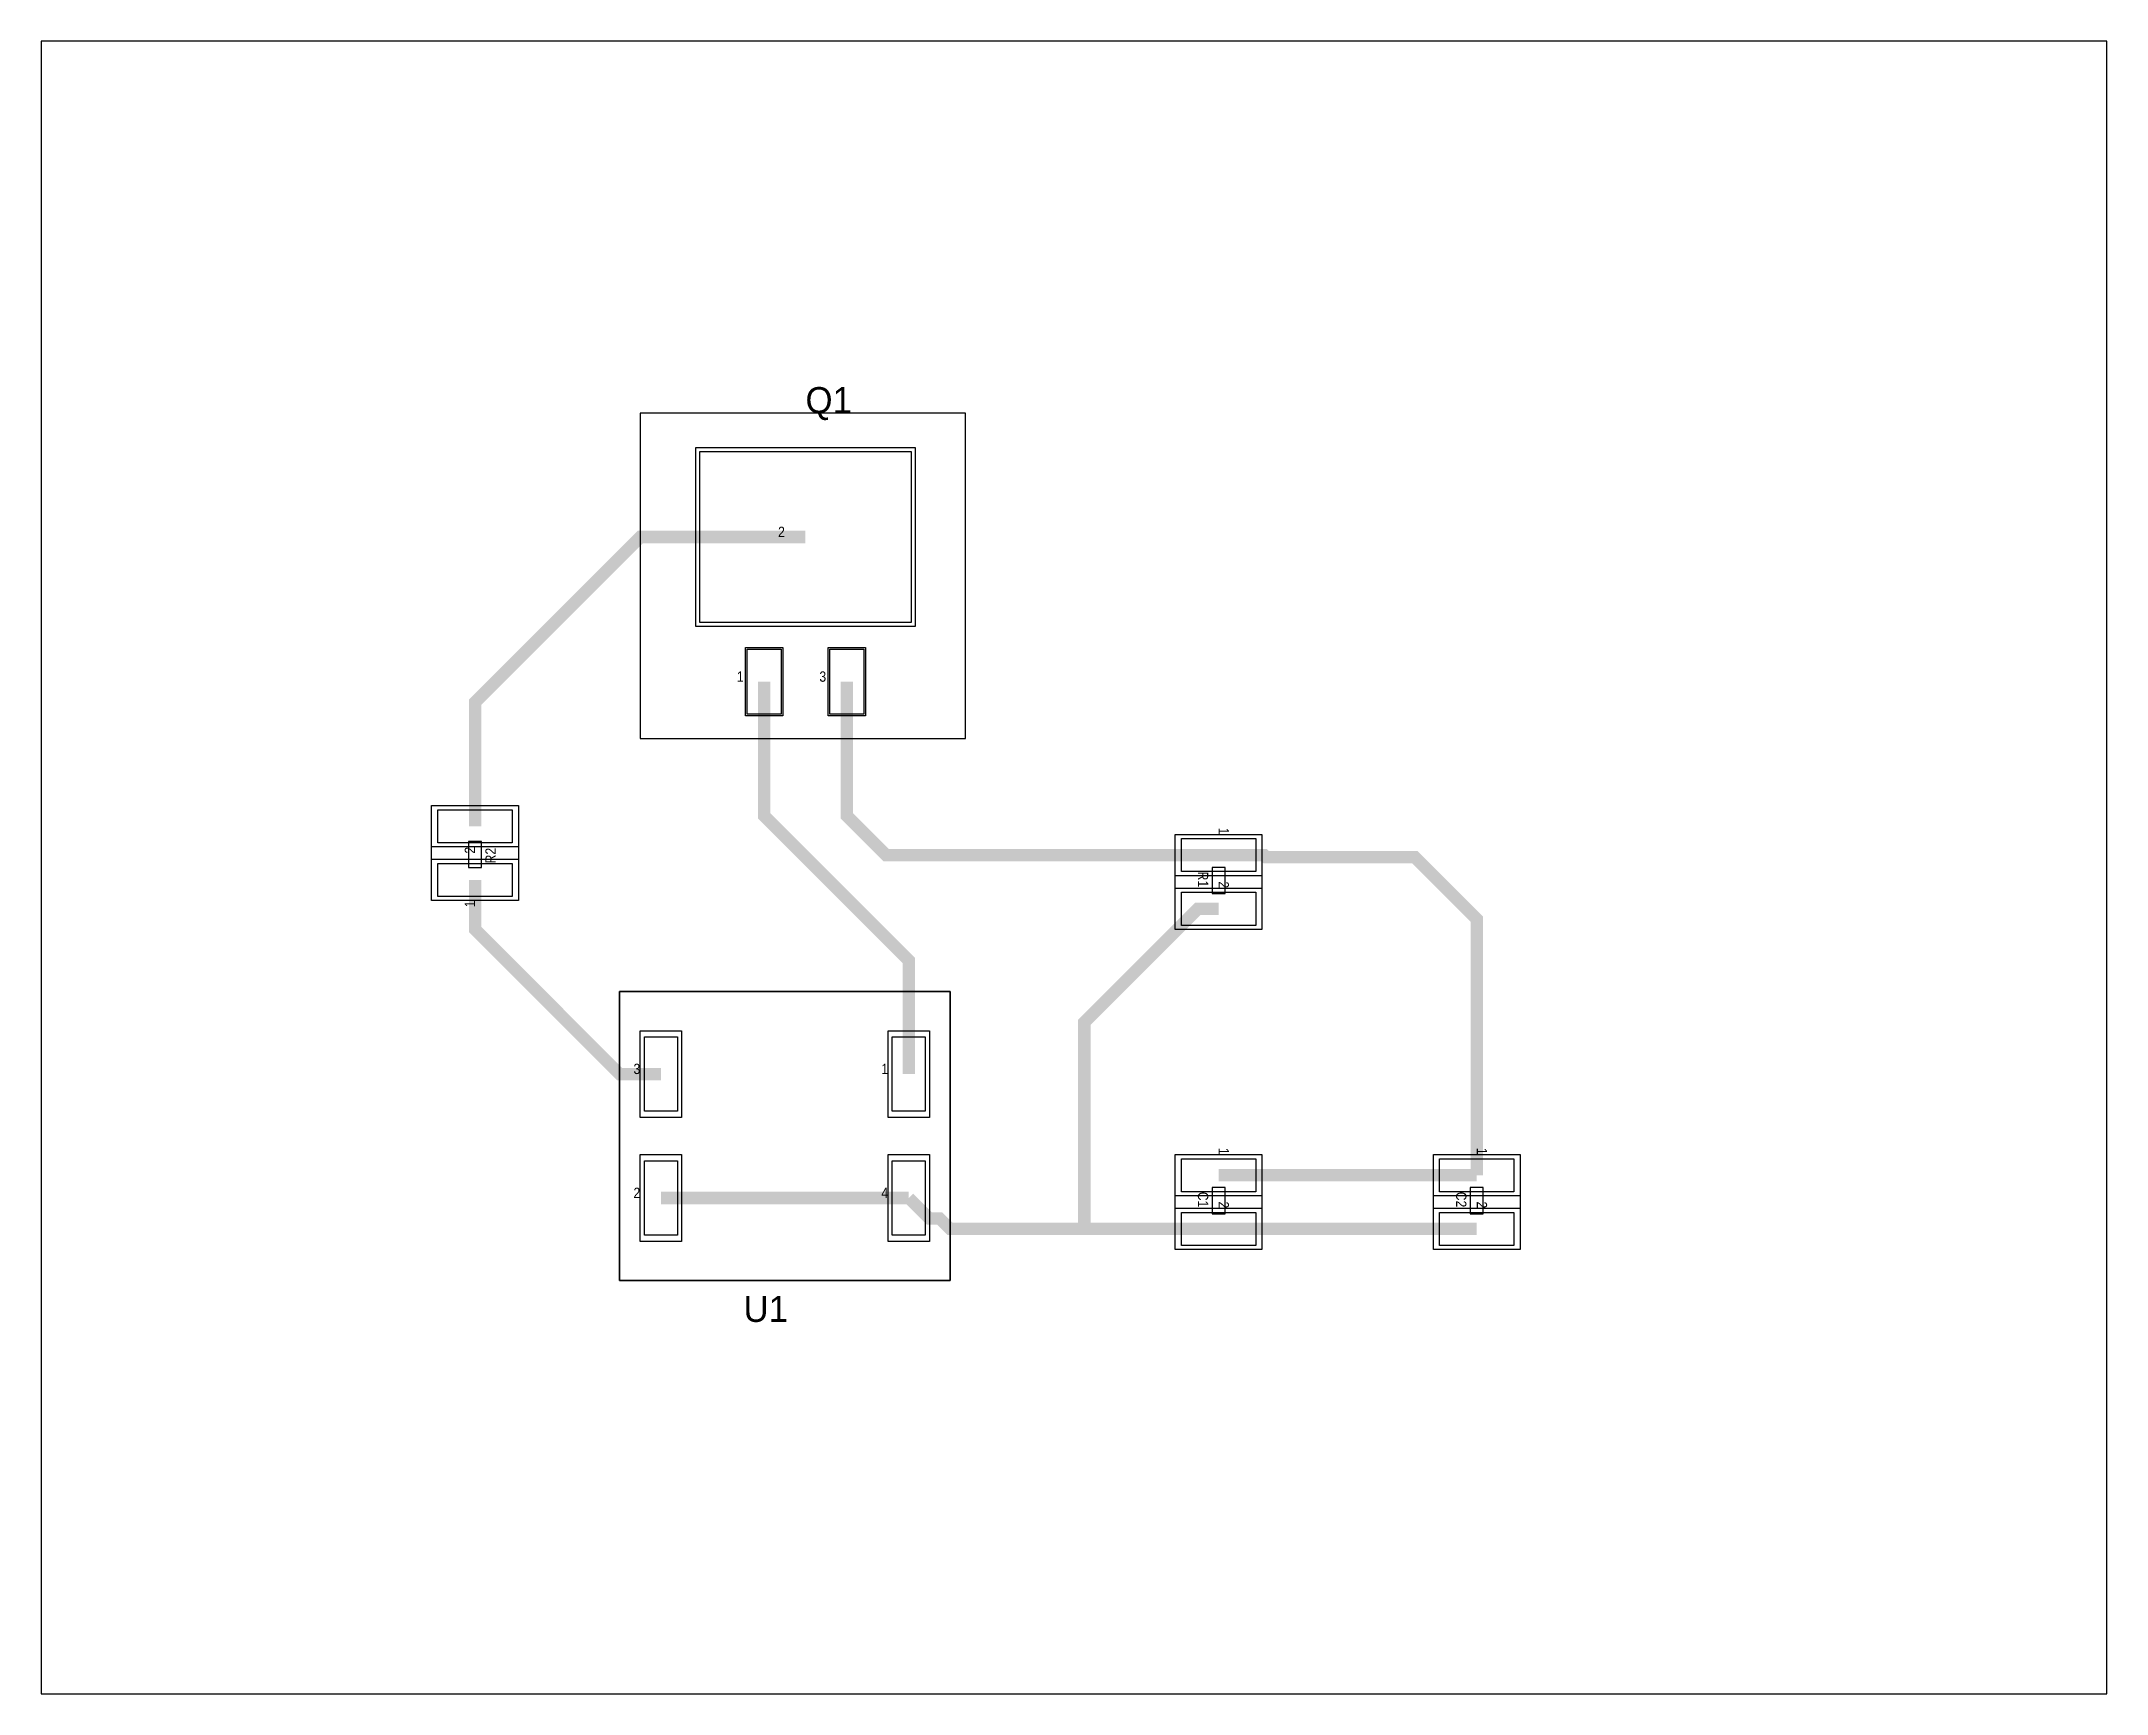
# Model space of a CAD drawing. Extents: x 0 to 5000, y -4000 to 0.
import ezdxf
from ezdxf.enums import TextEntityAlignment as Align

# ---------------------------------------------------------------- set-up
doc = ezdxf.new("R2010")
doc.units = 0
doc.layers.get('0').update_dxf_attribs({"linetype": 'CONTINUOUS'})

msp = doc.modelspace()

# ---------------------------------------------------------------- linework, layer by layer
for points in [[(5000, -4000), (5000, 0), (0, 0), (0, -4000)], [(2237.402, -1687.402), (2237.402, -900), (1450, -900), (1450, -1687.402)], [(2237.402, -1687.402), (2237.402, -900), (1450, -900), (1450, -1687.402)], [(2237.402, -1687.402), (2237.402, -900), (1450, -900), (1450, -1687.402)], [(1584.252, -1416.536), (1584.252, -983.465), (2115.748, -983.465), (2115.748, -1416.536)], [(1594.094, -1406.693), (1594.094, -993.307), (2105.905, -993.307), (2105.905, -1406.693)], [(1704.724, -1633.071), (1704.724, -1467.717), (1795.275, -1467.717), (1795.275, -1633.071)], [(1708.661, -1629.134), (1708.661, -1471.654), (1791.338, -1471.654), (1791.338, -1629.134)], [(1904.724, -1633.071), (1904.724, -1467.717), (1995.275, -1467.717), (1995.275, -1633.071)], [(1908.661, -1629.134), (1908.661, -1471.654), (1991.338, -1471.654), (1991.338, -1629.134)], [(1155, -1950), (945, -1950), (945, -1850), (1155, -1850)], [(1155, -2080), (945, -2080), (945, -1850), (1155, -1850)], [(1140, -1940), (960, -1940), (960, -1860), (1140, -1860)], [(1065.748, -1937.008), (1034.252, -1937.008), (1034.252, -2000), (1065.748, -2000)], [(1065.748, -1937.008), (1034.252, -1937.008), (1034.252, -2000), (1065.748, -2000)], [(1065.748, -1937.008), (1034.252, -1937.008), (1034.252, -2000), (1065.748, -2000)], [(2745, -1920), (2955, -1920), (2955, -2020), (2745, -2020)], [(2745, -1920), (2955, -1920), (2955, -2150), (2745, -2150)], [(2760, -1930), (2940, -1930), (2940, -2010), (2760, -2010)], [(1155, -2080), (945, -2080), (945, -1980), (1155, -1980)], [(1140, -2070), (960, -2070), (960, -1990), (1140, -1990)], [(2834.252, -2062.992), (2865.748, -2062.992), (2865.748, -2000), (2834.252, -2000)], [(2834.252, -2062.992), (2865.748, -2062.992), (2865.748, -2000), (2834.252, -2000)], [(2834.252, -2062.992), (2865.748, -2062.992), (2865.748, -2000), (2834.252, -2000)], [(2745, -2050), (2955, -2050), (2955, -2150), (2745, -2150)], [(2760, -2060), (2940, -2060), (2940, -2140), (2760, -2140)], [(1400, -3000), (1400, -2300), (2200, -2300), (2200, -3000)], [(1400, -2300), (1400, -3000), (2200, -3000), (2200, -2300)], [(1450, -2605), (1450, -2395), (1550, -2395), (1550, -2605)], [(2050, -2605), (2050, -2395), (2150, -2395), (2150, -2605)], [(1460, -2590), (1460, -2410), (1540, -2410), (1540, -2590)], [(2060, -2590), (2060, -2410), (2140, -2410), (2140, -2590)], [(1450, -2905), (1450, -2695), (1550, -2695), (1550, -2905)], [(2050, -2905), (2050, -2695), (2150, -2695), (2150, -2905)], [(2745, -2695), (2955, -2695), (2955, -2795), (2745, -2795)], [(2745, -2695), (2955, -2695), (2955, -2925), (2745, -2925)], [(3370, -2695), (3580, -2695), (3580, -2795), (3370, -2795)], [(3370, -2695), (3580, -2695), (3580, -2925), (3370, -2925)], [(1460, -2890), (1460, -2710), (1540, -2710), (1540, -2890)], [(2060, -2890), (2060, -2710), (2140, -2710), (2140, -2890)], [(2760, -2705), (2940, -2705), (2940, -2785), (2760, -2785)], [(3385, -2705), (3565, -2705), (3565, -2785), (3385, -2785)], [(2834.252, -2837.992), (2865.748, -2837.992), (2865.748, -2775), (2834.252, -2775)], [(2834.252, -2837.992), (2865.748, -2837.992), (2865.748, -2775), (2834.252, -2775)], [(2834.252, -2837.992), (2865.748, -2837.992), (2865.748, -2775), (2834.252, -2775)], [(3459.252, -2837.992), (3490.748, -2837.992), (3490.748, -2775), (3459.252, -2775)], [(3459.252, -2837.992), (3490.748, -2837.992), (3490.748, -2775), (3459.252, -2775)], [(3459.252, -2837.992), (3490.748, -2837.992), (3490.748, -2775), (3459.252, -2775)], [(2745, -2825), (2955, -2825), (2955, -2925), (2745, -2925)], [(2760, -2835), (2940, -2835), (2940, -2915), (2760, -2915)], [(3370, -2825), (3580, -2825), (3580, -2925), (3370, -2925)], [(3385, -2835), (3565, -2835), (3565, -2915), (3385, -2915)]]:
    msp.add_lwpolyline(points, close=True)
at = {"const_width": 30}
for points in [[(1850, -1200), (1450, -1200), (1050, -1600), (1050, -1900)], [(2100, -2500), (2100, -2225), (1750, -1875), (1750, -1550.394)], [(1950, -1550.394), (1950, -1875), (2045, -1970), (2850, -1970)], [(2850, -1970), (2960, -1970), (2965, -1975), (3325, -1975), (3475, -2125), (3475, -2745)], [(1050, -2030), (1050, -2150), (1400, -2500), (1500, -2500)], [(2850, -2100), (2800, -2100), (2525, -2375), (2525, -2875)], [(2850, -2745), (3475, -2745)], [(2100, -2800), (1500, -2800)], [(2100, -2800), (2150, -2850), (2175, -2850), (2200, -2875), (2525, -2875)], [(2525, -2875), (2850, -2875)], [(2850, -2875), (3475, -2875)]]:
    msp.add_lwpolyline(points, dxfattribs=at)

# ---------------------------------------------------------------- texts
for s, p in [('Q1', (1850, -900)), ('Q1', (1850, -900)), ('U1', (1700, -3100))]:
    msp.add_text(s, height=63).set_placement(p)
at = {"width": 0.88}
for s, p in [('2', (1800, -1200)), ('1', (1700, -1550.394)), ('3', (1900, -1550.394)), ('3', (1450, -2500)), ('1', (2050, -2500)), ('2', (1450, -2800)), ('4', (2050, -2800))]:
    msp.add_text(s, height=25, dxfattribs=at).set_placement(p, align=Align.RIGHT)
for s, rotation, p in [('1', 270, (2850, -1920)), ('2', 90, (1050, -1950)), ('2', 270, (2850, -2050)), ('1', 90, (1050, -2080)), ('1', 270, (2850, -2695)), ('1', 270, (3475, -2695)), ('2', 270, (2850, -2825)), ('2', 270, (3475, -2825))]:
    msp.add_text(s, height=25, rotation=rotation, dxfattribs=at).set_placement(p, align=Align.RIGHT)
for s, rotation, p in [('R2', 90, (1100, -1990)), ('R2', 90, (1100, -1990)), ('R1', 270, (2800, -2010)), ('R1', 270, (2800, -2010)), ('C1', 270, (2800, -2785)), ('C1', 270, (2800, -2785)), ('C2', 270, (3425, -2785)), ('C2', 270, (3425, -2785))]:
    msp.add_text(s, height=25, rotation=rotation, dxfattribs=at).set_placement(p)

doc.saveas('drawing.dxf')
